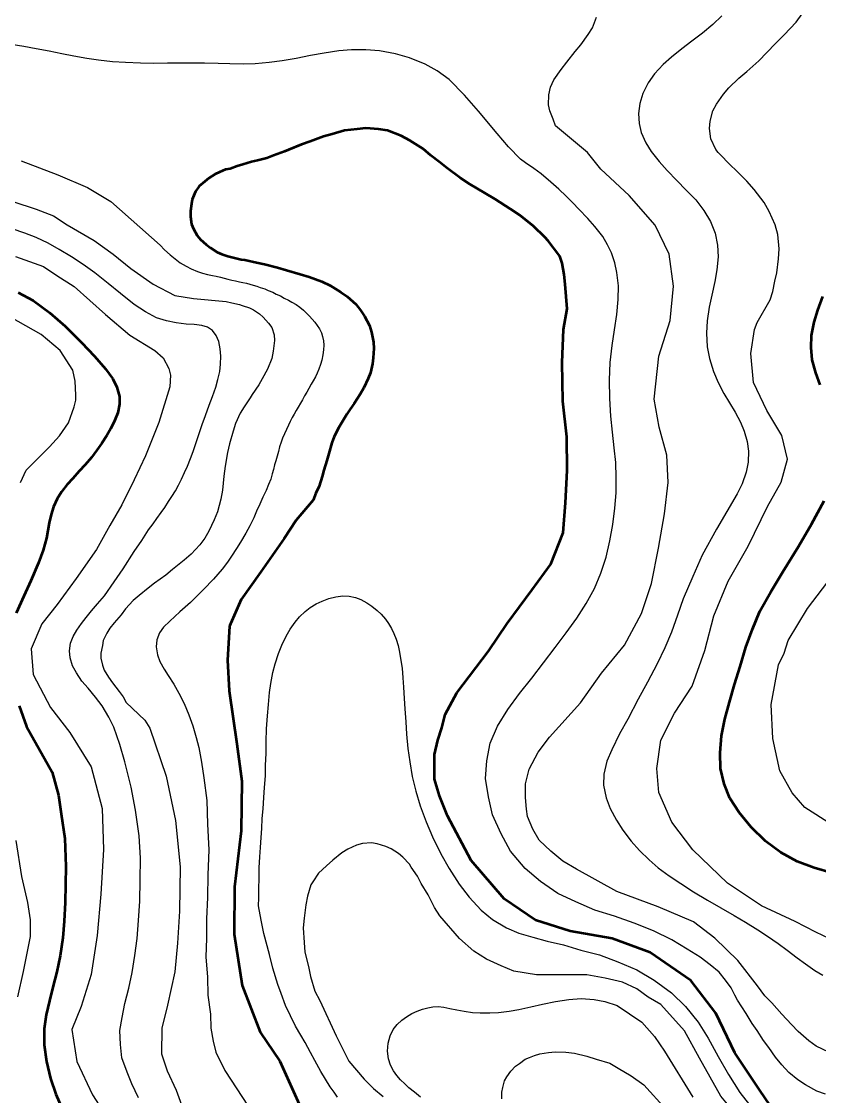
# Model space of a CAD drawing. Header units: metres. Extents: x 552626 to 559174, y 1843804 to 1852371.
# Drawn here: x 556176 to 556575, y 1845901 to 1846438 of the extents above; entities that cross this region are included whole.
import ezdxf

# ---------------------------------------------------------------- set-up
doc = ezdxf.new("R2010")
doc.units = ezdxf.units.M
doc.header["$LTSCALE"] = 6.8
doc.layers.add('1', color=7, linetype='Continuous', lineweight=25)
doc.layers.add('2', color=7, linetype='Continuous', lineweight=53)

msp = doc.modelspace()

# ---------------------------------------------------------------- linework, layer by layer
at = {"layer": '1'}
for points in [[(556459.39, 1846372.84), (556443.35, 1846386.14), (556442.2, 1846389.44), (556440.58, 1846393.64), (556439.86, 1846396.61), (556439.95, 1846401.68), (556440.85, 1846405.4), (556442.54, 1846409.03), (556446.22, 1846414.32), (556449.06, 1846417.88), (556453.12, 1846423.21), (556455.98, 1846426.59), (556459.77, 1846431.79), (556461.87, 1846435.08), (556463.93, 1846440.47)], [(556526.45, 1846441.05), (556521.96, 1846436.79), (556516.86, 1846432.48), (556511.52, 1846428.36), (556506.54, 1846424.6), (556501.42, 1846420.51), (556497.23, 1846416.84), (556492.91, 1846412.16), (556489.73, 1846407.6), (556486.99, 1846402.3), (556485.52, 1846397.2), (556484.78, 1846392.26), (556485.17, 1846387.23), (556486.24, 1846382.74), (556488.48, 1846377.65), (556491.23, 1846373.23), (556495.21, 1846368.19), (556499.16, 1846363.78), (556504.08, 1846358.71), (556508.64, 1846354.01), (556513.43, 1846349.02), (556517.51, 1846343.74), (556520.81, 1846338.33), (556523.18, 1846332.41), (556524.34, 1846326.44), (556524.69, 1846320.52), (556524.08, 1846314.16), (556523, 1846308.3), (556521.52, 1846301.49), (556520.24, 1846295.4), (556519.17, 1846288.52), (556518.82, 1846282.43), (556519.19, 1846275.62), (556520.29, 1846269.7), (556522.28, 1846263.2), (556524.61, 1846257.81), (556527.47, 1846252.3), (556530.33, 1846247.51), (556533.15, 1846242.85), (556535.77, 1846238), (556537.73, 1846233.46), (556539.25, 1846228.23), (556539.85, 1846223.49), (556539.67, 1846217.94)], [(556522.03, 1846393.62), (556523.84, 1846396.97), (556527.27, 1846401.94), (556529.96, 1846405.11), (556534.95, 1846409.88), (556539.04, 1846413.3), (556544.92, 1846418.55), (556549.01, 1846422.84), (556553.37, 1846427.25), (556557.65, 1846431.55), (556563.59, 1846437.95), (556566.74, 1846442.13)], [(556474.05, 1846291.72), (556474.69, 1846299.3), (556474.9, 1846306.02), (556473.96, 1846312.76), (556472.95, 1846317.62), (556471.36, 1846322.54), (556469.38, 1846326.62), (556466.94, 1846330.76), (556462.94, 1846335.72), (556459.49, 1846339.77), (556454.97, 1846344.42), (556452.01, 1846347.61), (556448.62, 1846350.92), (556444.99, 1846354.51), (556441.08, 1846357.97), (556436.25, 1846362.02), (556432.47, 1846364.79), (556428.41, 1846367.6), (556425.79, 1846369.44), (556419.84, 1846375.62), (556414.16, 1846382.23), (556404.91, 1846393.38), (556397.83, 1846401.38), (556390.28, 1846409.31), (556384.19, 1846413.6), (556378.18, 1846416.96), (556370.44, 1846420.11), (556363.3, 1846422.14), (556355.4, 1846423.62), (556348.63, 1846424.18), (556341.42, 1846424.15), (556334.97, 1846423.57), (556327.78, 1846422.49), (556320.88, 1846421.21), (556313.76, 1846419.85), (556306.73, 1846418.62), (556300.2, 1846417.73), (556293.26, 1846417.14), (556287.32, 1846416.98), (556280.58, 1846417.06), (556274.71, 1846417.27), (556267.86, 1846417.44), (556262.11, 1846417.5), (556255.21, 1846417.43), (556249.48, 1846417.36), (556242.21, 1846417.34), (556235.88, 1846417.44), (556228.33, 1846417.74), (556221.92, 1846418.18), (556214.95, 1846418.92), (556209.11, 1846419.76), (556202.63, 1846420.9), (556196.64, 1846422.09), (556190.22, 1846423.37), (556183.71, 1846424.63), (556177.57, 1846425.72), (556171.31, 1846426.76)], [(556580.56, 1845979.5), (556573.51, 1845982.83), (556563.15, 1845988.23), (556546.32, 1845996.1), (556529.34, 1846007.35), (556511.98, 1846024.05), (556501.52, 1846037.96), (556495.05, 1846052.76), (556493.94, 1846064.73), (556495.99, 1846078.93), (556502.89, 1846092.33), (556511.67, 1846105.84), (556518.02, 1846123.66), (556522.56, 1846141.08), (556529.67, 1846158.47), (556539.71, 1846175.92), (556549.4, 1846195.83), (556556.11, 1846207.98), (556559.33, 1846219.47), (556556.58, 1846231.22), (556548.99, 1846243.69), (556542.27, 1846257.68), (556540.97, 1846272.21), (556542.81, 1846284.23), (556544.23, 1846287.71), (556550.68, 1846299.14), (556551.92, 1846303.29), (556553.05, 1846308.38), (556554, 1846312.59), (556554.81, 1846319.64), (556555.11, 1846324.54), (556554.48, 1846331.72), (556553.25, 1846336.63), (556550.19, 1846343.34), (556547.69, 1846347.72), (556542.75, 1846354.22), (556539.03, 1846358.37), (556533.22, 1846364.19), (556531.39, 1846365.98), (556524.69, 1846372.84), (556523.47, 1846374.33), (556520.97, 1846379.57), (556520.28, 1846384.74), (556520.62, 1846388.4), (556522.03, 1846393.62)], [(556176.27, 1846368.62), (556194.51, 1846361.55), (556209.43, 1846355.31), (556221.04, 1846348.25), (556245.79, 1846326.35), (556247.83, 1846324.1), (556250.8, 1846321.55), (556253.17, 1846319.52), (556255.66, 1846317.57), (556258.77, 1846315.86), (556261.24, 1846314.54), (556264.39, 1846313.3), (556266.84, 1846312.51), (556269.33, 1846311.81), (556271.82, 1846311.33), (556273.78, 1846310.86), (556275.84, 1846310.47), (556277.66, 1846309.99), (556279.58, 1846309.49), (556281.64, 1846309), (556283.46, 1846308.56), (556285.37, 1846308.15), (556287.02, 1846307.8), (556288.9, 1846307.37), (556290.57, 1846306.96), (556292.27, 1846306.47), (556294.06, 1846305.97), (556295.8, 1846305.33), (556298, 1846304.61), (556299.72, 1846303.8), (556301.98, 1846302.97), (556303.71, 1846302), (556305.97, 1846301.06), (556307.66, 1846299.98), (556309.87, 1846298.96), (556311.63, 1846297.87)], [(556580.05, 1845922.89), (556573.59, 1845925.88), (556569.92, 1845928.56), (556564.69, 1845933.14), (556561.38, 1845936.72), (556556.45, 1845941.9), (556551.56, 1845947.57), (556548.07, 1845951.13), (556544.31, 1845956.08), (556534.54, 1845968.68), (556522.93, 1845979.91), (556512.35, 1845988.1), (556494.61, 1845995.56), (556474.08, 1846003.15), (556453.8, 1846014.32), (556447, 1846018.41), (556441.1, 1846023.41), (556435.21, 1846028.87), (556432.04, 1846034.33), (556429.32, 1846040.69), (556428.86, 1846044.33), (556428.41, 1846050.24), (556428.41, 1846057.06), (556430.22, 1846064.33), (556434.76, 1846072.97), (556440.33, 1846080.36), (556455.81, 1846097.65), (556466.33, 1846112.39), (556477.85, 1846126.41), (556486.3, 1846142.21), (556491.37, 1846157.19), (556494.92, 1846174.92), (556497.79, 1846192), (556499.65, 1846207.68), (556498.95, 1846221.36), (556495.25, 1846235.42), (556492.66, 1846249.48), (556495.08, 1846270.9), (556500.71, 1846288.81), (556502.42, 1846306), (556500.15, 1846322), (556493.1, 1846336.47), (556480.16, 1846351.3), (556466.07, 1846364.36), (556459.39, 1846372.84)], [(556172.16, 1846348.3), (556183.73, 1846344.35), (556192.48, 1846341.1), (556199.31, 1846336.6), (556212.82, 1846328.79), (556222.19, 1846321.96), (556231.05, 1846314.77), (556242.21, 1846306.9), (556253.11, 1846301.33), (556262.37, 1846299.8), (556278.67, 1846298.22), (556281.51, 1846297.53), (556285.43, 1846296.69), (556286.81, 1846296.29), (556290.47, 1846295.13), (556292.4, 1846294.14), (556295.33, 1846292.03), (556297.25, 1846290.37), (556299.9, 1846287.47), (556301.59, 1846285.3), (556302.73, 1846281.54), (556302.9, 1846278.71), (556302.22, 1846273.49), (556301.54, 1846269.79), (556299.45, 1846264.49), (556296.72, 1846259.67), (556295.01, 1846256.61), (556291.72, 1846251.72), (556290.79, 1846250.08), (556287.74, 1846245.52), (556285.66, 1846242.4), (556283.35, 1846237.26), (556282.22, 1846233.41), (556280.35, 1846227.09), (556279.47, 1846222.7), (556278.23, 1846215.89), (556277.61, 1846210.96), (556276.98, 1846203.84), (556276.1, 1846199.45), (556274.34, 1846193.04), (556272.75, 1846189.04), (556270.03, 1846183.37), (556268, 1846179.88), (556265.56, 1846176.54), (556261.18, 1846171.99), (556257.77, 1846168.9), (556251.97, 1846164.28), (556248.53, 1846161.37), (556242.85, 1846157.33), (556239.82, 1846154.95), (556235.25, 1846151.24), (556232.32, 1846148.78), (556228.48, 1846144.5), (556226.27, 1846141.65), (556222.7, 1846137.5), (556220.55, 1846134.94), (556219.06, 1846132.38), (556217.23, 1846128.73), (556216.87, 1846126.3)], [(556200.46, 1846123.63), (556200.97, 1846127.35), (556202.31, 1846130.75), (556204.09, 1846133.97), (556206.44, 1846137.31), (556208.76, 1846140.27), (556211.47, 1846143.56), (556214.49, 1846147.1), (556217.84, 1846151.13), (556222.73, 1846158.03), (556227.32, 1846164.57), (556232.77, 1846173.17), (556236.56, 1846178.77), (556239.9, 1846184.01), (556242.19, 1846187.07), (556244.1, 1846189.74), (556246.22, 1846192.76), (556248, 1846195.26), (556249.97, 1846198.19), (556251.64, 1846200.75), (556253.38, 1846203.62), (556254.93, 1846206.45), (556256.42, 1846209.39), (556257.96, 1846212.69), (556259.34, 1846215.87), (556260.89, 1846219.67), (556262.21, 1846223.26), (556263.72, 1846227.67), (556265.09, 1846231.79), (556266.76, 1846236.76), (556268.36, 1846241.21), (556270.25, 1846246.4), (556271.91, 1846250.83), (556273.51, 1846255.47), (556274.64, 1846259.31), (556275.49, 1846263.27), (556275.92, 1846266.88), (556276.09, 1846270.84), (556275.78, 1846274.55), (556275.1, 1846278.2), (556273.7, 1846281.26), (556271.95, 1846283.68), (556269.36, 1846285.44), (556266.55, 1846286.29), (556262.7, 1846286.72), (556258.81, 1846286.9), (556253.68, 1846287.54), (556248.91, 1846288.55), (556243.87, 1846290.09), (556238.38, 1846293.08), (556232.74, 1846296.81), (556225.9, 1846302.23), (556219.74, 1846307.26), (556213.06, 1846312.57), (556207.19, 1846316.78), (556201.43, 1846320.64), (556195.27, 1846324.32), (556189.71, 1846327.43), (556183.73, 1846330.25), (556178.03, 1846332.36), (556171.78, 1846334.54)], [(556173.49, 1846320.81), (556187.49, 1846315.82), (556194.12, 1846311.25), (556202.83, 1846305.84), (556218.47, 1846291.79), (556230.57, 1846281.41), (556243.04, 1846273.83), (556247.19, 1846270.09), (556250.09, 1846264.68), (556250.92, 1846261.36), (556250.5, 1846255.54), (556245.09, 1846237.81), (556238.37, 1846221.07), (556232.69, 1846209.15), (556226.53, 1846196.5), (556220.52, 1846186.24), (556213.88, 1846174.28), (556203.81, 1846159.82), (556194.29, 1846146.66), (556186.64, 1846137.13), (556181.23, 1846124.53), (556182.3, 1846111.73), (556190.92, 1846095.26), (556200.6, 1846082.66), (556211.31, 1846065.57), (556216.73, 1846044.78), (556217.33, 1846024.23), (556216.13, 1846001.86), (556214.27, 1845981.26), (556211.26, 1845961.79), (556206.27, 1845945.73), (556201.64, 1845934.24), (556204.13, 1845918.23), (556211.85, 1845901.6), (556221.84, 1845886.09)], [(556311.63, 1846297.87), (556313.64, 1846296.69), (556315.55, 1846295.39), (556317.32, 1846293.94), (556318.93, 1846292.49), (556320.37, 1846290.98), (556321.67, 1846289.48), (556323.03, 1846287.93), (556324.18, 1846286.25), (556325.36, 1846284.53), (556326.31, 1846282.56), (556326.96, 1846280.68), (556327.4, 1846278.53), (556327.52, 1846276.48), (556327.44, 1846274.02), (556327.09, 1846271.64), (556326.56, 1846268.99), (556325.9, 1846266.7), (556325.12, 1846264.46), (556324.27, 1846262.5), (556323.32, 1846260.65), (556322.27, 1846258.64), (556321.22, 1846256.88), (556320.11, 1846254.83), (556319.05, 1846252.98), (556317.97, 1846251.01), (556316.9, 1846249.17), (556315.88, 1846247.37), (556314.77, 1846245.48), (556313.77, 1846243.74), (556312.71, 1846241.9), (556311.74, 1846240.2), (556310.8, 1846238.28), (556309.82, 1846236.41), (556308.84, 1846234.18), (556307.83, 1846232.09), (556306.97, 1846229.92), (556306.21, 1846227.9), (556305.47, 1846225.64), (556304.82, 1846223.33), (556304.17, 1846220.96), (556303.55, 1846218.63), (556302.93, 1846216.53), (556302.31, 1846214.24), (556301.68, 1846212.02), (556301.04, 1846209.49), (556299.87, 1846206.69), (556298.72, 1846203.71), (556297.02, 1846200.38), (556295.52, 1846196.93), (556293.97, 1846193.46), (556292.57, 1846190.08), (556290.6, 1846186.16), (556288.49, 1846182.33), (556285.87, 1846177.95), (556283.94, 1846174.73), (556281.37, 1846170.85), (556279.38, 1846167.99), (556276.71, 1846164.46), (556272.41, 1846159.45), (556267.48, 1846154.29), (556260.98, 1846147.72), (556255.6, 1846143.04), (556250.64, 1846138.44), (556247.48, 1846135.49)], [(556175.88, 1846207.72), (556178.78, 1846213.96), (556190.39, 1846225.6), (556195.36, 1846231.01), (556199.92, 1846237.66), (556202.83, 1846245.56), (556203.66, 1846248.88), (556203.66, 1846251.38), (556203.24, 1846258.45), (556202, 1846263.85), (556195.78, 1846273.83), (556186.24, 1846281.73), (556170.9, 1846290.46)], [(556578.29, 1845901.91), (556574.04, 1845903.46), (556568.4, 1845906.48), (556564.46, 1845909.12), (556560, 1845912.74), (556556.58, 1845916.49), (556553.28, 1845920.45), (556550.08, 1845925.14), (556547.38, 1845928.71), (556544.2, 1845933.67), (556541.63, 1845937.3), (556538.64, 1845942.21), (556536.46, 1845945.49), (556534.41, 1845948.88), (556533.08, 1845951.42), (556531.12, 1845954.98), (556528.38, 1845958.94), (556525.1, 1845962.93), (556520.68, 1845966.56), (556515.74, 1845970.34), (556509.16, 1845974.36), (556501.45, 1845979.03), (556492.41, 1845983.53), (556482.61, 1845987.42), (556472.83, 1845990.93), (556463.05, 1845993.96), (556453.54, 1845998.06), (556444.53, 1846002.15), (556435.79, 1846008.31), (556428.17, 1846014.78), (556420.91, 1846023.36), (556416.12, 1846031.98), (556411.79, 1846041.55), (556409.88, 1846050.54), (556408.39, 1846059.67), (556408.97, 1846068.53), (556410.75, 1846077.32), (556414.42, 1846085.97), (556419.59, 1846094.25), (556425.41, 1846102.18), (556431.55, 1846109.9), (556437.42, 1846117.56), (556443.23, 1846125.16), (556448.69, 1846132.57), (556454.01, 1846139.93), (556458.7, 1846147.23), (556462.8, 1846154.67), (556465.96, 1846162.35), (556468.66, 1846170.42), (556470.53, 1846178.6), (556472.07, 1846186.79), (556473.01, 1846194.85), (556473.67, 1846202.63), (556473.7, 1846210.2), (556473.49, 1846217.7), (556472.67, 1846225.1), (556471.89, 1846232.86), (556470.94, 1846240.87), (556470.54, 1846249.81), (556470.35, 1846258.84), (556470.76, 1846267.74), (556471.66, 1846276.23), (556472.85, 1846284.04), (556474.05, 1846291.72)], [(556539.67, 1846217.94), (556538.74, 1846212.87), (556536.75, 1846207.16), (556534.2, 1846202.05), (556528.94, 1846193.29), (556523.87, 1846184.39), (556516.7, 1846171.38), (556511.99, 1846160.8), (556507.22, 1846149.56), (556504.41, 1846141.37), (556501.4, 1846132.97), (556497.93, 1846125.02), (556494.1, 1846116.99), (556489.35, 1846107.84), (556484.6, 1846099.39), (556479.48, 1846089.44), (556475.28, 1846082.08), (556471.44, 1846074.02), (556469.02, 1846068.45), (556467.51, 1846061.97), (556467.42, 1846056.36), (556468.66, 1846050.13), (556470.72, 1846044.79), (556473.77, 1846038.87), (556477.01, 1846033.88), (556481.17, 1846028.42), (556485.28, 1846023.81), (556490.11, 1846019.07), (556494.72, 1846015.12), (556500.14, 1846011.02), (556505.95, 1846007.16), (556512.4, 1846003.08), (556519.4, 1845998.95), (556525.93, 1845995.08), (556532.74, 1845991.17), (556538.37, 1845987.81), (556544.42, 1845984.12), (556549.31, 1845980.93), (556554.67, 1845977.27), (556559.14, 1845973.93), (556564.21, 1845970.11), (556568.26, 1845966.99), (556573.06, 1845963.71), (556577.01, 1845961.45)], [(556581.39, 1846036.81), (556568.08, 1846045.31), (556561.62, 1846052.59), (556555.57, 1846063.52), (556551.94, 1846079.7), (556551.13, 1846096.7), (556554.76, 1846116.53), (556557.66, 1846122.37), (556559.67, 1846128.66), (556569.4, 1846144.71), (556593.98, 1846177.13)], [(556334.39, 1845900.32), (556332.69, 1845902.81), (556330.65, 1845905.62), (556328.31, 1845909.39), (556325.99, 1845913.17), (556323.07, 1845918.74), (556320.93, 1845922.69), (556318.14, 1845927.8), (556316.05, 1845931.4), (556313.39, 1845935.87), (556310.85, 1845941.07), (556308.41, 1845946.25), (556306.15, 1845952.18), (556304.6, 1845956.74), (556302.08, 1845964.94), (556300.31, 1845971.72), (556297.57, 1845982.2), (556296.23, 1845988.9), (556294.97, 1845996.12), (556295.02, 1846000.02), (556295.05, 1846004.59), (556295.15, 1846009.89), (556295.31, 1846015.05), (556295.52, 1846020.54), (556295.82, 1846025.23), (556296.15, 1846030.18), (556296.49, 1846034.67), (556296.81, 1846039.74), (556297.15, 1846044.6), (556297.57, 1846050.16), (556297.93, 1846055.25), (556298.32, 1846061.08), (556298.47, 1846066.3), (556298.68, 1846072.33), (556298.71, 1846078.16), (556298.97, 1846084.54), (556299.31, 1846091.05), (556299.81, 1846096.77), (556300.46, 1846102.74), (556301.13, 1846107.28), (556302.14, 1846112.68), (556303.24, 1846117.06), (556304.92, 1846122.22), (556306.59, 1846126.47), (556308.79, 1846130.93), (556310.74, 1846134.45), (556313.21, 1846137.95), (556315.46, 1846140.63), (556318.23, 1846143.22), (556320.76, 1846145.17), (556323.69, 1846147.02), (556326.69, 1846148.46), (556330.08, 1846149.74), (556333.56, 1846150.63)], [(556333.56, 1846150.63), (556337.07, 1846151.05), (556340.21, 1846150.97), (556343.33, 1846150.24), (556346.02, 1846149.18), (556349.03, 1846147.58), (556351.56, 1846145.92), (556354.2, 1846143.81), (556356.27, 1846141.84), (556358.31, 1846139.47), (556359.88, 1846137.26), (556361.35, 1846134.77), (556362.57, 1846132.18), (556363.64, 1846129.44), (556364.64, 1846126.16), (556365.43, 1846122.9), (556366.12, 1846118.76), (556366.63, 1846114.88), (556367.02, 1846109.99), (556367.35, 1846105.46), (556367.71, 1846099.81), (556368.03, 1846094.52), (556368.5, 1846088.02), (556368.92, 1846081.98), (556369.61, 1846074.72), (556370.46, 1846068.07), (556371.73, 1846060.66), (556373.55, 1846053.48), (556375.72, 1846046.11), (556378.71, 1846038.11), (556381.89, 1846030.62), (556386.04, 1846022.14), (556390.16, 1846014.8), (556395.28, 1846006.85), (556400.15, 1846000.34), (556406.19, 1845993.92), (556411.85, 1845989.19), (556418.8, 1845985.06), (556425.02, 1845982.35), (556432.1, 1845980.31), (556439.16, 1845978.37), (556447.35, 1845976.57), (556456.05, 1845973.97), (556465.37, 1845971.48), (556474.57, 1845968.02), (556483.98, 1845964.03), (556492.69, 1845958.85), (556501.33, 1845952.49), (556508.37, 1845945.64), (556514.61, 1845937.86), (556519.63, 1845929.88), (556524.66, 1845920.8), (556529.91, 1845911.73), (556535.49, 1845902.73), (556542.16, 1845894.26)], [(556247.48, 1846135.49), (556245.48, 1846132.63), (556244.05, 1846129), (556243.74, 1846125.55), (556244.38, 1846121.57), (556245.65, 1846118.28), (556247.73, 1846114.45), (556249.8, 1846111.21), (556252.54, 1846106.89), (556255.06, 1846102.48), (556257.81, 1846097.19), (556260.15, 1846091.59), (556262.13, 1846086.13), (556263.75, 1846080.27), (556264.99, 1846075.27), (556266.45, 1846067.9), (556267.54, 1846060.07), (556269.01, 1846048.78), (556269.48, 1846036.98), (556270.03, 1846024.01), (556269.6, 1846011.51), (556269.37, 1846000.23), (556268.86, 1845989.58), (556268.87, 1845979.76), (556268.58, 1845970.54), (556269.48, 1845960.4), (556269.59, 1845951.37), (556270.88, 1845941.92), (556271.09, 1845934.89), (556272.2, 1845928.35), (556273.62, 1845922.88), (556278.06, 1845913.76), (556283.98, 1845904.61), (556292.19, 1845892.03)], [(556216.87, 1846126.3), (556216.03, 1846122.39), (556216.15, 1846119.93), (556216.97, 1846116.42), (556217.67, 1846113.85), (556219.91, 1846110.42), (556221.97, 1846107.63), (556225.28, 1846103.2), (556227.32, 1846100.6), (556228.82, 1846097.74), (556238.1, 1846088.97), (556240.51, 1846084.9), (556248.75, 1846060.9), (556253.42, 1846038.74), (556255.75, 1846015.59), (556255.42, 1845993.33), (556254.37, 1845977.41), (556253.04, 1845963.12), (556249.33, 1845946.38), (556246.52, 1845934.81), (556246.48, 1845922.09), (556249.31, 1845913.56), (556253.69, 1845903.91), (556259.81, 1845887.34)], [(556234.91, 1845900.13), (556231.5, 1845907), (556229.19, 1845912.96), (556226.63, 1845920.13), (556225.93, 1845926.64), (556225.5, 1845933.68), (556226.71, 1845940.29), (556228.09, 1845947.24), (556230.1, 1845954.86), (556231.73, 1845962.76), (556233.15, 1845971.26), (556234.18, 1845979.7), (556234.9, 1845988.74), (556235.53, 1845998.41), (556235.74, 1846008.96), (556235.87, 1846019.9), (556235.17, 1846031.03), (556233.46, 1846043.85), (556231.21, 1846055.4), (556228.04, 1846068.13), (556225.56, 1846076.75), (556222.5, 1846085.32), (556220.07, 1846090.41), (556216.68, 1846096.04), (556213.39, 1846100.43), (556209.68, 1846104.91), (556206.66, 1846108.46), (556203.86, 1846112.49), (556201.95, 1846115.99), (556200.75, 1846120.05), (556200.46, 1846123.63)], [(556174.53, 1845950.55), (556177.46, 1845963.27), (556180.9, 1845980.73), (556180.9, 1845989.05), (556179.66, 1845997.78), (556176.67, 1846010.65), (556173.82, 1846028.78)], [(556540.21, 1845883.8), (556526.07, 1845900.82), (556515.42, 1845919.81), (556507.84, 1845933.6), (556495.98, 1845946.65), (556489.76, 1845950.39), (556483.96, 1845954.55), (556476.91, 1845957.87), (556468.2, 1845959.95), (556459.08, 1845961.62), (556433.85, 1845961.59), (556422.52, 1845963.4), (556416.17, 1845966.13), (556408.92, 1845969.31), (556402.57, 1845973.41), (556395.31, 1845979.77), (556385.51, 1845991.14), (556382.81, 1845995.27), (556379.64, 1846001.62), (556376.26, 1846007.29), (556374.3, 1846010.85), (556371.25, 1846015.41), (556370.31, 1846016.82), (556367.01, 1846020.4), (556364.88, 1846022.23), (556361.16, 1846024.61), (556358.53, 1846025.81), (556354.28, 1846027.08), (556351.38, 1846027.48), (556346.84, 1846027.29), (556343.91, 1846026.35), (556339.5, 1846024.37), (556336.5, 1846022.48), (556332.01, 1846018.87), (556328.84, 1846016.09), (556324.93, 1846012.37), (556322.05, 1846008.02), (556321.09, 1846006.56), (556319.33, 1846000.83), (556318.54, 1845996.54), (556317.65, 1845989.96), (556317.22, 1845985.06), (556317.65, 1845977.79), (556318.08, 1845972.89)], [(556318.08, 1845972.89), (556319.82, 1845965.79), (556320.83, 1845960.78), (556323.08, 1845953.45), (556325.48, 1845948.71), (556333.71, 1845931.12), (556340.06, 1845918.39), (556347.76, 1845909.3), (556352.3, 1845904.75), (556357.28, 1845900.66)], [(556375.95, 1845900.45), (556372.88, 1845902.87), (556370.12, 1845905.07), (556367.98, 1845906.99), (556365.81, 1845909.13), (556364.08, 1845911.2), (556362.4, 1845913.53), (556360.94, 1845916.32), (556359.87, 1845919.54), (556359.36, 1845923.45), (556359.69, 1845927.33), (556360.65, 1845931.03), (556362.29, 1845934.2), (556364.2, 1845936.65), (556366.54, 1845938.91), (556368.87, 1845940.59), (556371.58, 1845942.23), (556374.19, 1845943.38), (556376.87, 1845944.41), (556379.52, 1845945.11), (556381.98, 1845945.59), (556384.71, 1845945.66), (556387.46, 1845945.41), (556390.61, 1845944.79), (556394.12, 1845944.06), (556397.66, 1845943.33), (556401.83, 1845942.79), (556405.73, 1845942.52), (556410.48, 1845942.51), (556414.86, 1845942.76), (556420.16, 1845943.42), (556425.09, 1845944.29), (556430.99, 1845945.63), (556436.85, 1845946.93), (556443.34, 1845948.3), (556450.09, 1845949.16), (556456.17, 1845949.64), (556462.74, 1845949.26), (556467.99, 1845948.3), (556474.24, 1845946.17), (556486.49, 1845937.94), (556492.84, 1845930.66), (556497.82, 1845923.39), (556512.04, 1845900.3)], [(556416.58, 1845899.52), (556416.53, 1845902.94), (556417, 1845905.28), (556417.91, 1845908.63), (556419.01, 1845910.48), (556421.04, 1845913.3), (556423.38, 1845915.88), (556425.3, 1845917.26), (556428.27, 1845919.35), (556430.34, 1845920.27), (556432.9, 1845921.16), (556435.55, 1845921.97), (556439.92, 1845922.8), (556443.13, 1845923.01), (556448.47, 1845922.92), (556452.81, 1845922.42), (556459, 1845920.82), (556463.65, 1845919.4), (556470.48, 1845917.31), (556474.68, 1845914.88), (556481.15, 1845911.03), (556487.51, 1845906.6), (556498.73, 1845894.29)]]:
    msp.add_lwpolyline(points, dxfattribs=at)
at = {"layer": '2'}
for points in [[(556510.96, 1845958.76), (556490.69, 1845972.72), (556471.65, 1845979.7), (556450.63, 1845983.45), (556433.4, 1845988.94), (556417.76, 1845999.61), (556401.16, 1846018.69), (556389.3, 1846041.05), (556385.29, 1846051), (556382.8, 1846059.32), (556382.8, 1846065.97), (556382.8, 1846071.79), (556384.46, 1846078.86), (556386.53, 1846085.1), (556388.19, 1846091.75), (556393.99, 1846102.56), (556409.86, 1846123.44), (556419.12, 1846137.27), (556431.51, 1846153.91), (556440.96, 1846166.97), (556447.23, 1846182.59), (556448.29, 1846197.64), (556449.22, 1846213.81), (556449.05, 1846230.59), (556447.08, 1846248.39), (556446.64, 1846267.73), (556447.3, 1846284.18), (556449.19, 1846294.54), (556448.13, 1846306.86), (556447.76, 1846311.78), (556446.73, 1846317.38), (556445.46, 1846320.96), (556439.73, 1846328.6), (556438.09, 1846330.41), (556432.32, 1846335.86), (556425.58, 1846341.38), (556420.63, 1846344.63), (556413.12, 1846349.39), (556407.9, 1846352.52), (556400.52, 1846357.01), (556395.78, 1846360.09), (556389.21, 1846364.97), (556385.14, 1846368.03), (556381.05, 1846371.28), (556377.15, 1846374.56), (556370.56, 1846378.76), (556366.2, 1846381.03), (556359.41, 1846383.69), (556354.93, 1846384.51), (556348.49, 1846385.01), (556344.16, 1846384.51), (556337.86, 1846383.7), (556331.67, 1846381.94), (556327.43, 1846380.69), (556320.74, 1846378.31), (556316.43, 1846376.76), (556309.87, 1846374.11), (556307.97, 1846373.22), (556302.47, 1846371.26), (556299.08, 1846370.01), (556294.36, 1846368.8), (556291.39, 1846368.08), (556287.06, 1846366.73), (556284.2, 1846365.92), (556280.81, 1846364.68)], [(556280.81, 1846364.68), (556278.39, 1846364.21), (556275.38, 1846363), (556273.31, 1846361.91), (556270.01, 1846359.91), (556268, 1846358.25), (556265.31, 1846355.94), (556263.33, 1846353.23), (556261.78, 1846349.34), (556261.37, 1846347.1), (556260.83, 1846343.41), (556260.84, 1846340.84), (556261.38, 1846336.99), (556262.41, 1846334.63), (556264.22, 1846331.31), (556265.88, 1846329.3), (556268.65, 1846326.76), (556270.94, 1846325.11), (556274.23, 1846323.01), (556276.64, 1846321.95), (556279.62, 1846320.95), (556286.19, 1846319.32), (556288.04, 1846319.06), (556293.9, 1846317.82), (556297.82, 1846316.93), (556304.39, 1846315.3), (556308.83, 1846314), (556315.64, 1846312.01), (556320.19, 1846310.62), (556326.47, 1846308.2), (556330.71, 1846306.2), (556336.03, 1846303), (556339.16, 1846300.68), (556343.5, 1846296.89), (556345.94, 1846293.93), (556347.9, 1846291), (556350.34, 1846286.32), (556351.4, 1846282.92), (556352.44, 1846277.98), (556352.62, 1846274.76), (556352.19, 1846270.13), (556351.87, 1846267.14), (556350.86, 1846262.63), (556349.65, 1846259.83), (556347.53, 1846255.01), (556345.7, 1846251.84), (556342.7, 1846247.21), (556340.72, 1846244.5), (556339.02, 1846241.92), (556336.54, 1846237.73), (556335.02, 1846235.17), (556332.75, 1846230.81), (556331.51, 1846227.52), (556330.02, 1846222.2), (556328.99, 1846218.74), (556327.54, 1846213.9), (556326.75, 1846210.76), (556325.3, 1846205.92), (556323.6, 1846202.48), (556322.19, 1846198.98), (556313.73, 1846188.99), (556307.74, 1846179.67), (556296.08, 1846163.16), (556286.17, 1846149.2), (556280.36, 1846135.89)], [(556174.83, 1846302.78), (556182.31, 1846298.75), (556190.54, 1846292.57), (556198.26, 1846285.92), (556206.43, 1846277.84), (556212.97, 1846270.95), (556218.36, 1846264.67), (556222, 1846259.61), (556224.11, 1846255.4), (556225.38, 1846250.78), (556225.39, 1846246.89), (556224.55, 1846242.58), (556223.16, 1846238.93), (556221.15, 1846234.8), (556219.07, 1846231.24), (556216.6, 1846227.41), (556214.04, 1846223.85), (556211.34, 1846220.3), (556208.25, 1846216.64), (556205.33, 1846213.35), (556202.01, 1846209.77), (556199.24, 1846206.67), (556196.41, 1846203.02), (556194.33, 1846199.61), (556192.45, 1846195.54), (556191.24, 1846191.82), (556190.22, 1846187.54), (556189.56, 1846183.79), (556188.92, 1846179.83), (556187.24, 1846173.84), (556184.96, 1846167.65), (556181.17, 1846158.61), (556177.6, 1846150.92), (556173.82, 1846142.43)], [(556575.69, 1846256.64), (556573.44, 1846262.64), (556571.71, 1846269.14), (556571.1, 1846275.27), (556571.27, 1846281.33), (556572.59, 1846287.88), (556574.45, 1846293.92), (556577.03, 1846300.75)], [(556530.44, 1846049.94), (556527.72, 1846057.05), (556525.88, 1846064.7), (556525.75, 1846072.49), (556526.32, 1846081.07), (556528.05, 1846089.32), (556530.29, 1846097.89), (556532.89, 1846106.7), (556535.74, 1846115.71), (556538.49, 1846125.38), (556541.77, 1846134.38), (556545.57, 1846143.34), (556551.04, 1846153.08), (556556.98, 1846163.13), (556564.84, 1846175.7), (556571.27, 1846186.95), (556577.67, 1846198.58)], [(556280.36, 1846135.89), (556279.48, 1846118.98), (556280.22, 1846103.63), (556284.11, 1846077.14), (556286.63, 1846058.45), (556286.18, 1846033.63), (556282.83, 1846005.58), (556282.8, 1845981.91), (556286.73, 1845956.18), (556295.77, 1845932.89), (556305.64, 1845918.33), (556316.12, 1845895.1)], [(556175.3, 1846096.06), (556178.94, 1846085.72), (556191.8, 1846062.86), (556194.93, 1846051.33), (556196.32, 1846042.05), (556198.13, 1846029.77), (556198.58, 1846015.68), (556198.2, 1845997.68), (556197.74, 1845988.37), (556197.16, 1845980.02), (556195.71, 1845971.11), (556194.12, 1845963.13), (556192.11, 1845955.46), (556190.36, 1845948.56), (556188.68, 1845941.61), (556187.83, 1845934.51), (556187.71, 1845926.52), (556188.89, 1845918.28), (556190.97, 1845909.64), (556193.66, 1845901.86), (556196.87, 1845894.21)], [(556581.83, 1846012.32), (556572.66, 1846015.1), (556564.18, 1846018.26), (556555.94, 1846022.79), (556548.32, 1846028.46), (556541.11, 1846035.39), (556535.12, 1846042.71), (556530.44, 1846049.94)], [(556550.75, 1845896.26), (556545.38, 1845904.09), (556532.96, 1845922.58), (556523.57, 1845942.39), (556510.96, 1845958.76)]]:
    msp.add_lwpolyline(points, dxfattribs=at)

doc.saveas('drawing.dxf')
